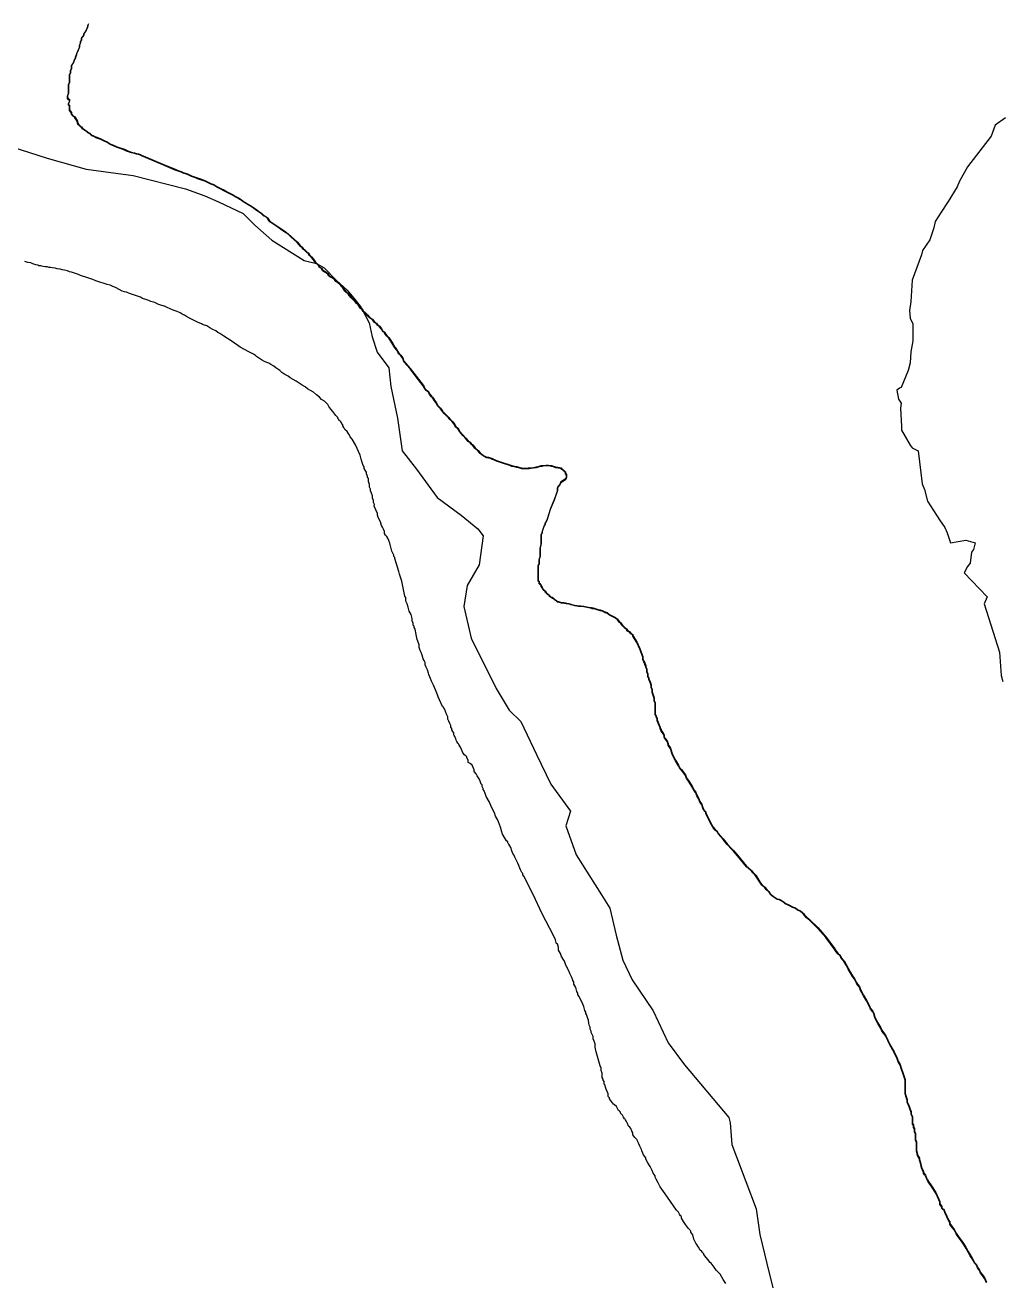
# Model space of a CAD drawing. Header units: inches. Extents: x 11269096 to 11303252, y 3653903 to 3686752.
# Drawn here: x 11284844 to 11285806, y 3676122 to 3677357 of the extents above; entities that cross this region are included whole.
import ezdxf

# ---------------------------------------------------------------- set-up
doc = ezdxf.new("R2010")
doc.units = ezdxf.units.IN
doc.header["$MEASUREMENT"] = 0
doc.layers.add('Park', color=105, linetype='Continuous')
doc.layers.add('Trail', color=202, linetype='Continuous')

msp = doc.modelspace()

# ---------------------------------------------------------------- linework, layer by layer
at = {"layer": 'Park'}
for points in [[(11285790, 3676119.7), (11285789, 3676122), (11285788, 3676124.2), (11285786, 3676127), (11285784, 3676129.3), (11285783, 3676131.8), (11285781, 3676134.5), (11285780, 3676137.3), (11285778, 3676139.3), (11285777, 3676141), (11285776, 3676143.5), (11285774, 3676146.5), (11285772, 3676150), (11285770, 3676153.5), (11285768, 3676156.8), (11285766, 3676159.8), (11285764, 3676162.5), (11285762, 3676165), (11285760, 3676168), (11285758, 3676171.8), (11285755, 3676176), (11285754, 3676177.5), (11285754, 3676179), (11285753, 3676180.5), (11285751, 3676184.8), (11285749, 3676189), (11285748, 3676191.5), (11285747, 3676192), (11285746, 3676193), (11285746, 3676194.3), (11285744, 3676197), (11285744, 3676199.3), (11285743, 3676201.5), (11285740, 3676208), (11285736, 3676214.5), (11285733, 3676218.7), (11285732, 3676220.5), (11285731, 3676222.5), (11285730, 3676225), (11285729, 3676226.2), (11285728, 3676227.5), (11285728, 3676228.5), (11285726, 3676233), (11285725, 3676237.5), (11285724, 3676240.5), (11285724, 3676241.7), (11285723, 3676243.5), (11285722, 3676245.2), (11285721, 3676249.5), (11285721, 3676253.5), (11285721, 3676257.7), (11285720, 3676260), (11285720, 3676262.2), (11285720, 3676264), (11285720, 3676266), (11285719, 3676268.2), (11285719, 3676271), (11285718, 3676272.7), (11285718, 3676274.5), (11285717, 3676276), (11285717, 3676279.5), (11285717, 3676282.7), (11285716, 3676285.5), (11285716, 3676287.5), (11285715, 3676290), (11285714, 3676293), (11285713, 3676295.3), (11285712, 3676297.3), (11285712, 3676299.5), (11285711, 3676302.5), (11285710, 3676305.8), (11285710, 3676308), (11285710, 3676309), (11285710, 3676310.5), (11285710, 3676312.5), (11285710, 3676319.3), (11285708, 3676325), (11285706, 3676330.5), (11285705, 3676334), (11285703, 3676337.3), (11285702, 3676340), (11285699, 3676346.3), (11285695, 3676353.8), (11285691, 3676362.3), (11285689, 3676365), (11285687, 3676367.5), (11285686, 3676370), (11285683, 3676375), (11285680, 3676380.5), (11285679, 3676384.5), (11285678, 3676386.5), (11285676, 3676389), (11285675, 3676391.5), (11285672, 3676397.2), (11285669, 3676402.2), (11285666, 3676407.5), (11285665, 3676410.5), (11285663, 3676413), (11285662, 3676414.7), (11285661, 3676416.5), (11285660, 3676418.5), (11285658, 3676421), (11285656, 3676425), (11285654, 3676428.5), (11285652, 3676432.2), (11285650, 3676435.7), (11285647, 3676439), (11285646, 3676441.5), (11285644, 3676443.2), (11285642, 3676445.5), (11285640, 3676448.5), (11285632, 3676459.5), (11285624, 3676468.5), (11285616, 3676476.5), (11285613, 3676479), (11285611, 3676481.3), (11285610, 3676482.5), (11285609, 3676483.5), (11285607, 3676485), (11285604, 3676486.5), (11285602, 3676488), (11285599, 3676489), (11285597, 3676490.3), (11285595, 3676491.3), (11285592, 3676492.5), (11285591, 3676493.5), (11285590, 3676494.3), (11285588, 3676495.5), (11285586, 3676496.5), (11285584, 3676497), (11285583, 3676497.5), (11285582, 3676498.3), (11285580, 3676499.5), (11285578, 3676501.3), (11285577, 3676502.5), (11285576, 3676504.3), (11285574, 3676506), (11285572, 3676508.3), (11285569, 3676511), (11285567, 3676513.8), (11285565, 3676516.8), (11285563, 3676520), (11285560, 3676523), (11285559, 3676524.5), (11285558, 3676525.5), (11285556, 3676527.3), (11285554, 3676529), (11285551, 3676532.8), (11285548, 3676536.2), (11285545, 3676539.7), (11285543, 3676542.2), (11285541, 3676544.5), (11285539, 3676546.5), (11285535, 3676551), (11285531, 3676556), (11285526, 3676561.5), (11285525, 3676563.5), (11285523, 3676565.2), (11285521, 3676567.5), (11285518, 3676572.5), (11285516, 3676577.5), (11285514, 3676581.2), (11285514, 3676582.5), (11285512, 3676584.5), (11285511, 3676586.7), (11285510, 3676590), (11285508, 3676592.7), (11285507, 3676595.7), (11285505, 3676599), (11285504, 3676601.7), (11285502, 3676604), (11285501, 3676606.5), (11285499, 3676609.7), (11285497, 3676613.2), (11285495, 3676616), (11285494, 3676618.8), (11285492, 3676621.5), (11285490, 3676624), (11285488, 3676626.3), (11285487, 3676628.5), (11285484, 3676633.3), (11285481, 3676639), (11285479, 3676645), (11285478, 3676646.8), (11285477, 3676648.3), (11285477, 3676649.8), (11285476, 3676652.3), (11285474, 3676654.8), (11285473, 3676656.5), (11285473, 3676658), (11285472, 3676660), (11285470, 3676662.5), (11285470, 3676663.5), (11285469, 3676664.8), (11285469, 3676665.8), (11285468, 3676668), (11285467, 3676670.5), (11285466, 3676672.3), (11285466, 3676673.3), (11285466, 3676674.8), (11285465, 3676676.5), (11285464, 3676679), (11285464, 3676681.5), (11285464, 3676684.3), (11285464, 3676687), (11285464, 3676690), (11285463, 3676692), (11285463, 3676694.5), (11285462, 3676697.5), (11285461, 3676700.5), (11285461, 3676703), (11285460, 3676705), (11285460, 3676707.5), (11285459, 3676710.5), (11285458, 3676713), (11285458, 3676714.7), (11285457, 3676715.5), (11285457, 3676716.7), (11285457, 3676718.2), (11285456, 3676720.7), (11285456, 3676723), (11285455, 3676725.2), (11285455, 3676726.5), (11285454, 3676728), (11285454, 3676729), (11285453, 3676730.7), (11285452, 3676733), (11285452, 3676735.2), (11285449, 3676743), (11285446, 3676749.7), (11285442, 3676756), (11285442, 3676757), (11285441, 3676757.5), (11285440, 3676758.2), (11285439, 3676759.5), (11285437, 3676761), (11285436, 3676762.5), (11285434, 3676764), (11285433, 3676765), (11285432, 3676766.2), (11285431, 3676767.5), (11285430, 3676768.7), (11285429, 3676769.5), (11285428, 3676770.7), (11285427, 3676772), (11285425, 3676773.5), (11285423, 3676774.7), (11285421, 3676775.7), (11285419, 3676776.7), (11285418, 3676777.5), (11285417, 3676778.5), (11285416, 3676778.7), (11285415, 3676779), (11285415, 3676779.2), (11285414, 3676779.5), (11285412, 3676780.5), (11285410, 3676781), (11285408, 3676781.5), (11285406, 3676782.3), (11285404, 3676782.8), (11285403, 3676783), (11285402, 3676783), (11285401, 3676783.5), (11285400, 3676783.5), (11285397, 3676784.3), (11285394, 3676784.8), (11285391, 3676785), (11285389, 3676785), (11285388, 3676785.3), (11285387, 3676785.5), (11285385, 3676785.8), (11285383, 3676786.3), (11285381, 3676786.8), (11285380, 3676787.3), (11285379, 3676787.5), (11285377, 3676787.8), (11285376, 3676788), (11285375, 3676788), (11285375, 3676788.3), (11285374, 3676788.5), (11285372, 3676788.5), (11285371, 3676788.8), (11285370, 3676789), (11285369, 3676789.3), (11285369, 3676789.5), (11285368, 3676789.5), (11285367, 3676790.5), (11285365, 3676791.8), (11285364, 3676792.8), (11285363, 3676793), (11285363, 3676793.5), (11285362, 3676793.5), (11285361, 3676794.3), (11285360, 3676795), (11285360, 3676795.5), (11285359, 3676796.3), (11285358, 3676797.3), (11285357, 3676798.3), (11285357, 3676798.8), (11285356, 3676799.3), (11285356, 3676799.8), (11285354, 3676801.5), (11285353, 3676803.5), (11285352, 3676804.8), (11285352, 3676805.3), (11285352, 3676805.8), (11285351, 3676806.5), (11285351, 3676807), (11285350, 3676807.5), (11285350, 3676808.3), (11285350, 3676809), (11285350, 3676809.5), (11285349, 3676810), (11285349, 3676811.8), (11285349, 3676814), (11285349, 3676816), (11285349, 3676819), (11285349, 3676822.3), (11285349, 3676825.5), (11285350, 3676826.3), (11285350, 3676827), (11285350, 3676827.5), (11285350, 3676829.5), (11285350, 3676831.5), (11285351, 3676833.5), (11285351, 3676835), (11285351, 3676836.8), (11285351, 3676838.5), (11285351, 3676842.5), (11285352, 3676846.3), (11285352, 3676848.8), (11285352, 3676850), (11285352, 3676852), (11285352, 3676854), (11285352, 3676855.5), (11285353, 3676856.8), (11285353, 3676858.3), (11285354, 3676861.3), (11285355, 3676864), (11285356, 3676865.5), (11285356, 3676866.7), (11285357, 3676868.2), (11285358, 3676870.2), (11285361, 3676881), (11285365, 3676890.2), (11285368, 3676898.5), (11285368, 3676900), (11285368, 3676901), (11285368, 3676901.7), (11285369, 3676903), (11285370, 3676904.2), (11285371, 3676905.7), (11285371, 3676906.7), (11285372, 3676907.5), (11285373, 3676908), (11285374, 3676908.7), (11285375, 3676909.5), (11285376, 3676910.2), (11285376, 3676910.5), (11285377, 3676911.2), (11285377, 3676911.7), (11285377, 3676913), (11285377, 3676914.2), (11285376, 3676915.5), (11285376, 3676916.2), (11285376, 3676917), (11285375, 3676917.5), (11285375, 3676918), (11285374, 3676918.7), (11285373, 3676919.5), (11285372, 3676920), (11285372, 3676920.7), (11285371, 3676921), (11285370, 3676921.2), (11285369, 3676921.2), (11285368, 3676921.5), (11285366, 3676921.7), (11285364, 3676922.5), (11285362, 3676923), (11285359, 3676923.5), (11285357, 3676923.5), (11285354, 3676923.2), (11285353, 3676923.2), (11285353, 3676923), (11285352, 3676923), (11285351, 3676922.7), (11285350, 3676922.5), (11285349, 3676922.2), (11285347, 3676921.7), (11285344, 3676921.2), (11285342, 3676921), (11285340, 3676920.7), (11285339, 3676920.7), (11285338, 3676920.5), (11285337, 3676920.5), (11285335, 3676920.5), (11285333, 3676920.7), (11285332, 3676921), (11285331, 3676921.2), (11285330, 3676921.5), (11285328, 3676922), (11285326, 3676922.5), (11285325, 3676922.5), (11285323, 3676923), (11285321, 3676923.7), (11285319, 3676924.5), (11285316, 3676925.5), (11285314, 3676926.2), (11285311, 3676927.2), (11285308, 3676928.2), (11285306, 3676929), (11285304, 3676929.7), (11285304, 3676930), (11285303, 3676930.2), (11285302, 3676930.7), (11285301, 3676931), (11285300, 3676931.2), (11285299, 3676931.5), (11285298, 3676931.5), (11285298, 3676931.7), (11285296, 3676932.7), (11285294, 3676934), (11285292, 3676935.5), (11285290, 3676938), (11285287, 3676940.5), (11285285, 3676943), (11285283, 3676944.7), (11285282, 3676946.3), (11285280, 3676947.5), (11285278, 3676950), (11285275, 3676953.3), (11285272, 3676956.8), (11285271, 3676958.5), (11285270, 3676960), (11285268, 3676961.5), (11285267, 3676963), (11285266, 3676964.8), (11285265, 3676966), (11285264, 3676967.3), (11285262, 3676969), (11285261, 3676970.5), (11285259, 3676972.8), (11285257, 3676974.8), (11285255, 3676976.8), (11285254, 3676978.3), (11285253, 3676979.5), (11285252, 3676980.5), (11285250, 3676982.5), (11285249, 3676984.8), (11285247, 3676987.5), (11285246, 3676989), (11285245, 3676990.3), (11285244, 3676991.5), (11285242, 3676993.8), (11285241, 3676996), (11285239, 3676997.5), (11285238, 3676998.8), (11285237, 3677000.5), (11285236, 3677002.3), (11285229, 3677011), (11285223, 3677018.8), (11285217, 3677025.8), (11285216, 3677029), (11285214, 3677031.7), (11285212, 3677033.7), (11285211, 3677035.2), (11285210, 3677037.2), (11285208, 3677039.5), (11285206, 3677043), (11285204, 3677046.2), (11285202, 3677049.2), (11285200, 3677051), (11285199, 3677052.7), (11285198, 3677054.2), (11285196, 3677056), (11285195, 3677058), (11285193, 3677060.2), (11285191, 3677062), (11285190, 3677063.2), (11285188, 3677064.5), (11285186, 3677067), (11285183, 3677069.2), (11285181, 3677071.2), (11285180, 3677072.2), (11285179, 3677073.7), (11285177, 3677075.2), (11285176, 3677077), (11285174, 3677078.7), (11285173, 3677080.2), (11285172, 3677082), (11285170, 3677083.5), (11285169, 3677085), (11285167, 3677086.7), (11285165, 3677088.7), (11285163, 3677091.2), (11285162, 3677092.7), (11285160, 3677094), (11285159, 3677095.5), (11285158, 3677097), (11285157, 3677098.5), (11285156, 3677099.7), (11285155, 3677101), (11285154, 3677102), (11285152, 3677103.5), (11285150, 3677105), (11285149, 3677106), (11285148, 3677107.2), (11285146, 3677108.5), (11285144, 3677109.5), (11285143, 3677110.5), (11285142, 3677112), (11285140, 3677113.5), (11285137, 3677115.5), (11285136, 3677117.3), (11285134, 3677118.8), (11285133, 3677120.5), (11285130, 3677123.3), (11285128, 3677126), (11285126, 3677128.5), (11285125, 3677129.5), (11285124, 3677130.5), (11285123, 3677132), (11285121, 3677133.8), (11285120, 3677135), (11285118, 3677136.5), (11285117, 3677138), (11285115, 3677139.5), (11285114, 3677141), (11285112, 3677143.3), (11285109, 3677145.8), (11285106, 3677148.5), (11285103, 3677151.3), (11285100, 3677153.5), (11285097, 3677155.5), (11285093, 3677158.3), (11285089, 3677161), (11285085, 3677163.5), (11285084, 3677164.8), (11285083, 3677166.5), (11285081, 3677168.3), (11285079, 3677169.5), (11285078, 3677170.5), (11285077, 3677171.5), (11285074, 3677173.5), (11285071, 3677175.5), (11285069, 3677177), (11285068, 3677177.5), (11285067, 3677178.3), (11285066, 3677179), (11285063, 3677180.5), (11285061, 3677182), (11285059, 3677183.3), (11285057, 3677184.8), (11285055, 3677186), (11285053, 3677187.3), (11285051, 3677188.3), (11285049, 3677189.5), (11285047, 3677190.5), (11285043, 3677192.5), (11285040, 3677194.2), (11285037, 3677195.7), (11285033, 3677197.5), (11285030, 3677199.5), (11285027, 3677200.7), (11285025, 3677201.5), (11285023, 3677202.5), (11285021, 3677203.5), (11285017, 3677205), (11285014, 3677206), (11285012, 3677206.7), (11285008, 3677208.2), (11285004, 3677210), (11285000, 3677211.5), (11284998, 3677212.5), (11284995, 3677213.5), (11284992, 3677214.5), (11284980, 3677219.5), (11284969, 3677224.2), (11284959, 3677228.5), (11284958, 3677229.2), (11284956, 3677229.7), (11284954, 3677230), (11284952, 3677230.7), (11284949, 3677231.5), (11284946, 3677232.5), (11284944, 3677233.2), (11284942, 3677234.2), (11284939, 3677235.2), (11284938, 3677235.7), (11284936, 3677236.2), (11284935, 3677236.7), (11284932, 3677238), (11284928, 3677239.7), (11284925, 3677241.5), (11284922, 3677243), (11284919, 3677244.5), (11284915, 3677246), (11284914, 3677246.2), (11284914, 3677246.5), (11284913, 3677246.7), (11284912, 3677247.5), (11284910, 3677248.2), (11284909, 3677249), (11284908, 3677250), (11284906, 3677251), (11284905, 3677252), (11284903, 3677253.5), (11284901, 3677255), (11284900, 3677256.2), (11284899, 3677257), (11284898, 3677258), (11284897, 3677259), (11284896, 3677260.5), (11284896, 3677262), (11284895, 3677263.5), (11284894, 3677265), (11284893, 3677266.5), (11284892, 3677267.2), (11284891, 3677267.7), (11284891, 3677268.2), (11284890, 3677269), (11284890, 3677270.5), (11284889, 3677271.7), (11284888, 3677273), (11284888, 3677273.3), (11284888, 3677273.5), (11284888, 3677273.8), (11284888, 3677274.8), (11284888, 3677275.8), (11284888, 3677276.5), (11284888, 3677277.5), (11284887, 3677278.3), (11284887, 3677279.5), (11284888, 3677281.8), (11284888, 3677283.5), (11284887, 3677283.5), (11284886, 3677285), (11284886, 3677287.3), (11284887, 3677289.5), (11284887, 3677290.8), (11284887, 3677291.5), (11284887, 3677292.5), (11284887, 3677294.3), (11284887, 3677296.3), (11284887, 3677298.3), (11284888, 3677300), (11284888, 3677301.5), (11284888, 3677303.5), (11284888, 3677305.8), (11284888, 3677308), (11284889, 3677309.5), (11284889, 3677310.5), (11284889, 3677312), (11284890, 3677313.8), (11284890, 3677317), (11284892, 3677319.8), (11284893, 3677322.8), (11284894, 3677324.3), (11284894, 3677325.8), (11284895, 3677326.8), (11284895, 3677328.5), (11284896, 3677330.5), (11284897, 3677332.8), (11284898, 3677334.8), (11284898, 3677337), (11284899, 3677339), (11284899, 3677340.5), (11284900, 3677342), (11284900, 3677343), (11284900, 3677344), (11284901, 3677345.3), (11284902, 3677346.5), (11284902, 3677348), (11284903, 3677349.5), (11284904, 3677350.8), (11284905, 3677353), (11284906, 3677355.3), (11284906, 3677356.7), (11284907, 3677358.5)], [(11284906, 3677357.4), (11284906, 3677355.9), (11284905, 3677353.7), (11284904, 3677351.4), (11284903, 3677350.2), (11284902, 3677348.7), (11284902, 3677347.2), (11284901, 3677345.9), (11284900, 3677344.7), (11284900, 3677343.7), (11284900, 3677342.7), (11284899, 3677341.2), (11284899, 3677339.7), (11284898, 3677337.7), (11284898, 3677335.4), (11284897, 3677333.4), (11284896, 3677331.2), (11284895, 3677329.2), (11284895, 3677327.4), (11284894, 3677326.4), (11284894, 3677324.9), (11284893, 3677323.4), (11284892, 3677320.4), (11284890, 3677317.7), (11284890, 3677314.4), (11284889, 3677312.7), (11284889, 3677311.2), (11284889, 3677310.2), (11284888, 3677308.7), (11284888, 3677306.4), (11284888, 3677304.2), (11284888, 3677302.2), (11284888, 3677300.7), (11284887, 3677298.9), (11284887, 3677296.9), (11284887, 3677294.9), (11284887, 3677293.2), (11284887, 3677292.2), (11284887, 3677291.4), (11284887, 3677290.2), (11284886, 3677287.9), (11284886, 3677285.7), (11284887, 3677284.2), (11284888, 3677284.2), (11284888, 3677282.4), (11284887, 3677280.2), (11284887, 3677278.9), (11284888, 3677278.2), (11284888, 3677277.2), (11284888, 3677276.4), (11284888, 3677275.4), (11284888, 3677274.4), (11284888, 3677274.2), (11284888, 3677273.9), (11284888, 3677273.7), (11284889, 3677272.4), (11284890, 3677271.2), (11284890, 3677269.7), (11284891, 3677268.9), (11284891, 3677268.4), (11284892, 3677267.9), (11284893, 3677267.2), (11284894, 3677265.7), (11284895, 3677264.2), (11284896, 3677262.7), (11284896, 3677261.2), (11284897, 3677259.7), (11284898, 3677258.7), (11284899, 3677257.7), (11284900, 3677256.9), (11284901, 3677255.7), (11284903, 3677254.2), (11284905, 3677252.7), (11284906, 3677251.7), (11284908, 3677250.7), (11284909, 3677249.7), (11284910, 3677248.9), (11284912, 3677248.2), (11284913, 3677247.4), (11284914, 3677247.2), (11284914, 3677246.9), (11284915, 3677246.7), (11284919, 3677245.2), (11284922, 3677243.7), (11284925, 3677242.2), (11284928, 3677240.4), (11284932, 3677238.7), (11284935, 3677237.4), (11284936, 3677236.9), (11284938, 3677236.4), (11284939, 3677235.9), (11284942, 3677234.9), (11284944, 3677233.9), (11284946, 3677233.2), (11284949, 3677232.2), (11284952, 3677231.4), (11284954, 3677230.7), (11284956, 3677230.4), (11284958, 3677229.9), (11284959, 3677229.2), (11284969, 3677224.9), (11284980, 3677220.2), (11284992, 3677215.2), (11284995, 3677214.2), (11284998, 3677213.2), (11285000, 3677212.2), (11285004, 3677210.7), (11285008, 3677208.9), (11285012, 3677207.4), (11285014, 3677206.7), (11285017, 3677205.7), (11285021, 3677204.2), (11285023, 3677203.2), (11285025, 3677202.2), (11285027, 3677201.4), (11285030, 3677200.2), (11285033, 3677198.2), (11285037, 3677196.4), (11285040, 3677194.9), (11285043, 3677193.2), (11285047, 3677191.2), (11285049, 3677190.2), (11285051, 3677188.9), (11285053, 3677187.9), (11285055, 3677186.7), (11285057, 3677185.4), (11285059, 3677183.9), (11285061, 3677182.7), (11285063, 3677181.2), (11285066, 3677179.7), (11285067, 3677178.9), (11285068, 3677178.2), (11285069, 3677177.7), (11285071, 3677176.2), (11285074, 3677174.2), (11285077, 3677172.2), (11285078, 3677171.2), (11285079, 3677170.2), (11285081, 3677168.9), (11285083, 3677167.2), (11285084, 3677165.4), (11285085, 3677164.2), (11285089, 3677161.7), (11285093, 3677158.9), (11285097, 3677156.2), (11285100, 3677154.2), (11285103, 3677151.9), (11285106, 3677149.2), (11285109, 3677146.4), (11285112, 3677143.9), (11285114, 3677141.7), (11285115, 3677140.2), (11285117, 3677138.7), (11285118, 3677137.2), (11285120, 3677135.7), (11285121, 3677134.4), (11285123, 3677132.7), (11285124, 3677131.2), (11285125, 3677130.2), (11285126, 3677129.2), (11285128, 3677126.7), (11285130, 3677123.9), (11285133, 3677121.2), (11285134, 3677119.4), (11285136, 3677117.9), (11285137, 3677116.2), (11285140, 3677114.2), (11285142, 3677112.7), (11285143, 3677111.2), (11285144, 3677110.2), (11285146, 3677109.2), (11285148, 3677107.9), (11285149, 3677106.7), (11285150, 3677105.7), (11285152, 3677104.2), (11285154, 3677102.7), (11285155, 3677101.7), (11285156, 3677100.4), (11285157, 3677099.2), (11285158, 3677097.7), (11285159, 3677096.2), (11285160, 3677094.7), (11285162, 3677093.4), (11285163, 3677091.9), (11285165, 3677089.4), (11285167, 3677087.4), (11285169, 3677085.7), (11285170, 3677084.2), (11285172, 3677082.7), (11285173, 3677080.9), (11285174, 3677079.4), (11285176, 3677077.7), (11285177, 3677075.9), (11285179, 3677074.4), (11285180, 3677072.9), (11285181, 3677071.9), (11285183, 3677069.9), (11285186, 3677067.7), (11285188, 3677065.2), (11285190, 3677063.9), (11285191, 3677062.7), (11285193, 3677060.9), (11285195, 3677058.7), (11285196, 3677056.7), (11285198, 3677054.9), (11285199, 3677053.4), (11285200, 3677051.7), (11285202, 3677049.9), (11285204, 3677046.9), (11285206, 3677043.7), (11285208, 3677040.2), (11285210, 3677037.9), (11285211, 3677035.9), (11285212, 3677034.4), (11285214, 3677032.4), (11285216, 3677029.7), (11285217, 3677026.4), (11285223, 3677019.4), (11285229, 3677011.7), (11285236, 3677002.9), (11285237, 3677001.2), (11285238, 3676999.4), (11285239, 3676998.2), (11285241, 3676996.7), (11285242, 3676994.4), (11285244, 3676992.2), (11285245, 3676990.9), (11285246, 3676989.7), (11285247, 3676988.2), (11285249, 3676985.4), (11285250, 3676983.2), (11285252, 3676981.2), (11285253, 3676980.2), (11285254, 3676978.9), (11285255, 3676977.4), (11285257, 3676975.4), (11285259, 3676973.4), (11285261, 3676971.2), (11285262, 3676969.7), (11285264, 3676967.9), (11285265, 3676966.7), (11285266, 3676965.4), (11285267, 3676963.7), (11285268, 3676962.2), (11285270, 3676960.7), (11285271, 3676959.2), (11285272, 3676957.4), (11285275, 3676953.9), (11285278, 3676950.7), (11285280, 3676948.2), (11285282, 3676946.9), (11285283, 3676945.4), (11285285, 3676943.7), (11285287, 3676941.2), (11285290, 3676938.7), (11285292, 3676936.2), (11285294, 3676934.7), (11285296, 3676933.4), (11285298, 3676932.4), (11285298, 3676932.2), (11285299, 3676932.2), (11285300, 3676931.9), (11285301, 3676931.7), (11285302, 3676931.4), (11285303, 3676930.9), (11285304, 3676930.7), (11285304, 3676930.4), (11285306, 3676929.7), (11285308, 3676928.9), (11285311, 3676927.9), (11285314, 3676926.9), (11285316, 3676926.2), (11285319, 3676925.2), (11285321, 3676924.4), (11285323, 3676923.7), (11285325, 3676923.2), (11285326, 3676923.2), (11285328, 3676922.7), (11285330, 3676922.2), (11285331, 3676921.9), (11285332, 3676921.7), (11285333, 3676921.4), (11285335, 3676921.2), (11285337, 3676921.2), (11285338, 3676921.2), (11285339, 3676921.4), (11285340, 3676921.4), (11285342, 3676921.7), (11285344, 3676921.9), (11285347, 3676922.4), (11285349, 3676922.9), (11285350, 3676923.2), (11285351, 3676923.4), (11285352, 3676923.7), (11285353, 3676923.7), (11285353, 3676923.9), (11285354, 3676923.9), (11285357, 3676924.2), (11285359, 3676924.2), (11285362, 3676923.7), (11285364, 3676923.2), (11285366, 3676922.4), (11285368, 3676922.2), (11285369, 3676921.9), (11285370, 3676921.9), (11285371, 3676921.7), (11285372, 3676921.4), (11285372, 3676920.7), (11285373, 3676920.2), (11285374, 3676919.4), (11285375, 3676918.7), (11285375, 3676918.2), (11285376, 3676917.7), (11285376, 3676916.9), (11285376, 3676916.2), (11285377, 3676914.9), (11285377, 3676913.7), (11285377, 3676912.4), (11285377, 3676911.9), (11285376, 3676911.2), (11285376, 3676910.9), (11285375, 3676910.2), (11285374, 3676909.4), (11285373, 3676908.7), (11285372, 3676908.2), (11285371, 3676907.4), (11285371, 3676906.4), (11285370, 3676904.9), (11285369, 3676903.7), (11285368, 3676902.4), (11285368, 3676901.7), (11285368, 3676900.7), (11285368, 3676899.2), (11285365, 3676890.9), (11285361, 3676881.7), (11285358, 3676870.9), (11285357, 3676868.9), (11285356, 3676867.4), (11285356, 3676866.2), (11285355, 3676864.7), (11285354, 3676861.9), (11285353, 3676858.9), (11285353, 3676857.4), (11285352, 3676856.2), (11285352, 3676854.7), (11285352, 3676852.7), (11285352, 3676850.7), (11285352, 3676849.4), (11285352, 3676846.9), (11285351, 3676843.2), (11285351, 3676839.2), (11285351, 3676837.4), (11285351, 3676835.7), (11285351, 3676834.2), (11285350, 3676832.2), (11285350, 3676830.2), (11285350, 3676828.2), (11285350, 3676827.7), (11285350, 3676826.9), (11285349, 3676826.2), (11285349, 3676822.9), (11285349, 3676819.7), (11285349, 3676816.7), (11285349, 3676814.7), (11285349, 3676812.4), (11285349, 3676810.7), (11285350, 3676810.2), (11285350, 3676809.7), (11285350, 3676808.9), (11285350, 3676808.2), (11285351, 3676807.7), (11285351, 3676807.2), (11285352, 3676806.4), (11285352, 3676805.9), (11285352, 3676805.4), (11285353, 3676804.2), (11285354, 3676802.2), (11285356, 3676800.4), (11285356, 3676799.9), (11285357, 3676799.4), (11285357, 3676798.9), (11285358, 3676797.9), (11285359, 3676796.9), (11285360, 3676796.2), (11285360, 3676795.7), (11285361, 3676794.9), (11285362, 3676794.2), (11285363, 3676794.2), (11285363, 3676793.7), (11285364, 3676793.4), (11285365, 3676792.4), (11285367, 3676791.2), (11285368, 3676790.2), (11285369, 3676790.2), (11285369, 3676789.9), (11285370, 3676789.7), (11285371, 3676789.4), (11285372, 3676789.2), (11285374, 3676789.2), (11285375, 3676788.9), (11285375, 3676788.7), (11285376, 3676788.7), (11285377, 3676788.4), (11285379, 3676788.2), (11285380, 3676787.9), (11285381, 3676787.4), (11285383, 3676786.9), (11285385, 3676786.4), (11285387, 3676786.2), (11285388, 3676785.9), (11285389, 3676785.7), (11285391, 3676785.7), (11285394, 3676785.4), (11285397, 3676784.9), (11285400, 3676784.2), (11285401, 3676784.2), (11285402, 3676783.7), (11285403, 3676783.7), (11285404, 3676783.4), (11285406, 3676782.9), (11285408, 3676782.2), (11285410, 3676781.7), (11285412, 3676781.2), (11285414, 3676780.2), (11285415, 3676779.9), (11285415, 3676779.7), (11285416, 3676779.4), (11285417, 3676779.2), (11285418, 3676778.2), (11285419, 3676777.4), (11285421, 3676776.4), (11285423, 3676775.4), (11285425, 3676774.2), (11285427, 3676772.7), (11285428, 3676771.4), (11285429, 3676770.2), (11285430, 3676769.4), (11285431, 3676768.2), (11285432, 3676766.9), (11285433, 3676765.7), (11285434, 3676764.7), (11285436, 3676763.2), (11285437, 3676761.7), (11285439, 3676760.2), (11285440, 3676758.9), (11285441, 3676758.2), (11285442, 3676757.7), (11285442, 3676756.7), (11285446, 3676750.4), (11285449, 3676743.7), (11285452, 3676735.9), (11285452, 3676733.7), (11285453, 3676731.4), (11285454, 3676729.7), (11285454, 3676728.7), (11285455, 3676727.2), (11285455, 3676725.9), (11285456, 3676723.7), (11285456, 3676721.4), (11285457, 3676718.9), (11285457, 3676717.4), (11285457, 3676716.2), (11285458, 3676715.4), (11285458, 3676713.7), (11285459, 3676711.2), (11285460, 3676708.2), (11285460, 3676705.7), (11285461, 3676703.7), (11285461, 3676701.2), (11285462, 3676698.2), (11285463, 3676695.2), (11285463, 3676692.7), (11285464, 3676690.7), (11285464, 3676687.7), (11285464, 3676684.9), (11285464, 3676682.2), (11285464, 3676679.7), (11285465, 3676677.2), (11285466, 3676675.4), (11285466, 3676673.9), (11285466, 3676672.9), (11285467, 3676671.2), (11285468, 3676668.7), (11285469, 3676666.4), (11285469, 3676665.4), (11285470, 3676664.2), (11285470, 3676663.2), (11285472, 3676660.7), (11285473, 3676658.7), (11285473, 3676657.2), (11285474, 3676655.4), (11285476, 3676652.9), (11285477, 3676650.4), (11285477, 3676648.9), (11285478, 3676647.4), (11285479, 3676645.7), (11285481, 3676639.7), (11285484, 3676633.9), (11285487, 3676629.2), (11285488, 3676626.9), (11285490, 3676624.7), (11285492, 3676622.2), (11285494, 3676619.4), (11285495, 3676616.7), (11285497, 3676613.9), (11285499, 3676610.4), (11285501, 3676607.2), (11285502, 3676604.7), (11285504, 3676602.4), (11285505, 3676599.7), (11285507, 3676596.4), (11285508, 3676593.4), (11285510, 3676590.7), (11285511, 3676587.4), (11285512, 3676585.2), (11285514, 3676583.2), (11285514, 3676581.9), (11285516, 3676578.2), (11285518, 3676573.2), (11285521, 3676568.2), (11285523, 3676565.9), (11285525, 3676564.2), (11285526, 3676562.2), (11285531, 3676556.7), (11285535, 3676551.7), (11285539, 3676547.2), (11285541, 3676545.2), (11285543, 3676542.9), (11285545, 3676540.4), (11285548, 3676536.9), (11285551, 3676533.4), (11285554, 3676529.7), (11285556, 3676527.9), (11285558, 3676526.2), (11285559, 3676525.2), (11285560, 3676523.7), (11285563, 3676520.7), (11285565, 3676517.4), (11285567, 3676514.4), (11285569, 3676511.7), (11285572, 3676508.9), (11285574, 3676506.7), (11285576, 3676504.9), (11285577, 3676503.2), (11285578, 3676501.9), (11285580, 3676500.2), (11285582, 3676498.9), (11285583, 3676498.2), (11285584, 3676497.7), (11285586, 3676497.2), (11285588, 3676496.2), (11285590, 3676494.9), (11285591, 3676494.2), (11285592, 3676493.2), (11285595, 3676491.9), (11285597, 3676490.9), (11285599, 3676489.7), (11285602, 3676488.7), (11285604, 3676487.2), (11285607, 3676485.7), (11285609, 3676484.2), (11285610, 3676483.2), (11285611, 3676481.9), (11285613, 3676479.7), (11285616, 3676477.2), (11285624, 3676469.2), (11285632, 3676460.2), (11285640, 3676449.2), (11285642, 3676446.2), (11285644, 3676443.9), (11285646, 3676442.2), (11285647, 3676439.7), (11285650, 3676436.4), (11285652, 3676432.9), (11285654, 3676429.2), (11285656, 3676425.7), (11285658, 3676421.7), (11285660, 3676419.2), (11285661, 3676417.2), (11285662, 3676415.4), (11285663, 3676413.7), (11285665, 3676411.2), (11285666, 3676408.2), (11285669, 3676402.9), (11285672, 3676397.9), (11285675, 3676392.2), (11285676, 3676389.7), (11285678, 3676387.2), (11285679, 3676385.2), (11285680, 3676381.2), (11285683, 3676375.7), (11285686, 3676370.7), (11285687, 3676368.2), (11285689, 3676365.7), (11285691, 3676362.9), (11285695, 3676354.4), (11285699, 3676346.9), (11285702, 3676340.7), (11285703, 3676337.9), (11285705, 3676334.7), (11285706, 3676331.2), (11285708, 3676325.7), (11285710, 3676319.9), (11285710, 3676313.2), (11285710, 3676311.2), (11285710, 3676309.7), (11285710, 3676308.7), (11285710, 3676306.4), (11285711, 3676303.2), (11285712, 3676300.2), (11285712, 3676297.9), (11285713, 3676295.9), (11285714, 3676293.7), (11285715, 3676290.7), (11285716, 3676288.2), (11285716, 3676286.2), (11285717, 3676283.4), (11285717, 3676280.2), (11285717, 3676276.7), (11285718, 3676275.2), (11285718, 3676273.4), (11285719, 3676271.7), (11285719, 3676268.9), (11285720, 3676266.7), (11285720, 3676264.7), (11285720, 3676262.9), (11285720, 3676260.7), (11285721, 3676258.4), (11285721, 3676254.2), (11285721, 3676250.2), (11285722, 3676245.9), (11285723, 3676244.2), (11285724, 3676242.4), (11285724, 3676241.2), (11285725, 3676238.2), (11285726, 3676233.7), (11285728, 3676229.2), (11285728, 3676228.2), (11285729, 3676226.9), (11285730, 3676225.7), (11285731, 3676223.2), (11285732, 3676221.2), (11285733, 3676219.4), (11285736, 3676215.2), (11285740, 3676208.7), (11285743, 3676202.2), (11285744, 3676199.9), (11285744, 3676197.7), (11285746, 3676194.9), (11285746, 3676193.7), (11285747, 3676192.7), (11285748, 3676192.2), (11285749, 3676189.7), (11285751, 3676185.4), (11285753, 3676181.2), (11285754, 3676179.7), (11285754, 3676178.2), (11285755, 3676176.7), (11285758, 3676172.4), (11285760, 3676168.7), (11285762, 3676165.7), (11285764, 3676163.2), (11285766, 3676160.4), (11285768, 3676157.4), (11285770, 3676154.2), (11285772, 3676150.7), (11285774, 3676147.2), (11285776, 3676144.2), (11285777, 3676141.7), (11285778, 3676139.9), (11285780, 3676137.9), (11285781, 3676135.2), (11285783, 3676132.4), (11285784, 3676129.9), (11285786, 3676127.7), (11285788, 3676124.9), (11285789, 3676122.7), (11285790, 3676120.4)], [(11285533.5, 3676119), (11285531, 3676123.2), (11285528, 3676128.2), (11285527.2, 3676129), (11285524, 3676132.4), (11285522, 3676135.2), (11285519, 3676139.2), (11285518, 3676139.9), (11285516, 3676142.7), (11285513, 3676146.4), (11285512, 3676147.7), (11285512, 3676148.4), (11285511.5, 3676148.8), (11285511, 3676149.2), (11285510, 3676150.7), (11285508, 3676152.4), (11285507, 3676154.4), (11285506, 3676155.9), (11285505, 3676157.4), (11285504, 3676158.9), (11285502, 3676162.9), (11285501, 3676166.9), (11285499, 3676169.7), (11285499, 3676170.7), (11285498.5, 3676171.3), (11285498, 3676171.9), (11285497, 3676173.4), (11285494, 3676177.2), (11285492, 3676180.2), (11285490, 3676183.4), (11285490, 3676184.2), (11285490, 3676185.2), (11285489, 3676185.7), (11285488, 3676187.4), (11285487, 3676189.4), (11285485, 3676191.4), (11285479, 3676199.7), (11285474, 3676207.2), (11285469, 3676214.4), (11285468.4, 3676215.5), (11285467, 3676218.2), (11285465, 3676221.7), (11285464, 3676223.7), (11285464, 3676225.2), (11285462, 3676227.7), (11285461, 3676230.2), (11285459, 3676234.2), (11285457, 3676237.7), (11285455, 3676241.4), (11285455, 3676242.9), (11285452.7, 3676245.8), (11285452, 3676247.2), (11285451, 3676249.7), (11285450.5, 3676250.9), (11285450, 3676252.2), (11285449, 3676254.4), (11285448, 3676256.4), (11285447, 3676258.4), (11285447, 3676258.7), (11285446, 3676260.7), (11285445, 3676261.7), (11285444, 3676262.7), (11285443, 3676264.2), (11285442, 3676265.4), (11285442, 3676267.2), (11285441, 3676268.9), (11285440, 3676271.7), (11285439, 3676272.8), (11285438, 3676273.9), (11285437, 3676276.4), (11285436, 3676278.4), (11285435, 3676280.2), (11285434.5, 3676280.7), (11285434, 3676281.2), (11285433, 3676282.7), (11285432, 3676284.7), (11285430, 3676286.7), (11285430, 3676287.7), (11285429, 3676288.7), (11285428, 3676289.4), (11285427, 3676291.4), (11285426, 3676293.4), (11285424, 3676294.9), (11285423, 3676295.7), (11285422, 3676296.9), (11285421, 3676298.2), (11285420, 3676299.4), (11285419, 3676300.7), (11285419, 3676301.9), (11285418, 3676303.2), (11285418, 3676304.7), (11285418, 3676305.7), (11285417, 3676307.9), (11285416, 3676310.4), (11285415, 3676313.2), (11285415, 3676314.2), (11285414, 3676315.2), (11285414, 3676315.7), (11285414, 3676316.2), (11285414, 3676317.7), (11285413, 3676319.2), (11285413, 3676320.2), (11285412, 3676321.7), (11285412, 3676323.7), (11285412, 3676325.9), (11285411, 3676328.7), (11285411, 3676330.9), (11285410, 3676333.2), (11285408, 3676340.2), (11285406, 3676347.2), (11285405, 3676351.7), (11285405, 3676352.4), (11285405, 3676353.7), (11285405, 3676354.9), (11285404, 3676357.7), (11285403, 3676359.7), (11285403, 3676362.2), (11285402, 3676364.2), (11285401, 3676365.9), (11285401, 3676367.4), (11285400, 3676369.2), (11285400, 3676371.2), (11285399, 3676373.4), (11285398.8, 3676375.1), (11285398.5, 3676378.3), (11285398, 3676379.7), (11285397, 3676382.9), (11285396.5, 3676383.8), (11285396, 3676384.7), (11285396, 3676386.2), (11285395, 3676387.7), (11285394, 3676391.7), (11285392, 3676396.2), (11285389, 3676401.7), (11285388, 3676403.4), (11285388, 3676404.9), (11285387, 3676406.4), (11285386, 3676410.2), (11285384, 3676413.7), (11285384, 3676415.9), (11285384, 3676416.2), (11285383, 3676416.7), (11285383, 3676417.4), (11285382, 3676420.2), (11285381, 3676422.2), (11285380, 3676424.2), (11285379, 3676426.7), (11285378, 3676428.9), (11285378, 3676429.3), (11285378, 3676429.7), (11285377, 3676430.9), (11285376, 3676433.2), (11285375, 3676436.2), (11285373, 3676439.2), (11285373, 3676439.7), (11285372, 3676440.2), (11285372, 3676440.9), (11285371, 3676443.7), (11285369, 3676446.9), (11285369, 3676449.7), (11285368, 3676453.2), (11285367, 3676453.4), (11285366, 3676457.2), (11285364, 3676461.4), (11285353, 3676482.7), (11285344, 3676501.9), (11285335, 3676519.9), (11285334, 3676521.2), (11285334, 3676522.4), (11285333, 3676523.4), (11285332, 3676525.4), (11285331, 3676527.7), (11285330, 3676530.4), (11285329, 3676532.7), (11285328, 3676534.7), (11285327, 3676536.7), (11285326, 3676538.7), (11285325, 3676540.7), (11285324, 3676542.2), (11285323, 3676544.9), (11285322, 3676548.2), (11285320, 3676551.4), (11285319.5, 3676552.1), (11285319, 3676552.7), (11285319, 3676553.7), (11285318, 3676554.7), (11285314, 3676561.2), (11285313, 3676564.6), (11285312, 3676567.9), (11285310, 3676573.2), (11285309, 3676575.7), (11285307, 3676578.9), (11285306, 3676582.2), (11285303, 3676587.7), (11285301, 3676592.7), (11285298, 3676598.2), (11285297, 3676601.2), (11285296, 3676603.7), (11285295, 3676605.2), (11285295, 3676606.2), (11285294, 3676607.9), (11285294, 3676609.7), (11285293, 3676610.4), (11285292, 3676613.2), (11285291, 3676615.7), (11285289, 3676618.4), (11285288, 3676620.4), (11285286, 3676622.7), (11285286, 3676624.4), (11285285, 3676626.7), (11285284, 3676629.2), (11285282, 3676630.7), (11285280, 3676631.7), (11285280, 3676633.9), (11285279, 3676636.2), (11285279, 3676637.2), (11285278, 3676638.2), (11285277, 3676638.9), (11285275, 3676641.2), (11285274.5, 3676642.3), (11285272.7, 3676646.6), (11285272, 3676647.7), (11285271, 3676649.4), (11285270.5, 3676650.1), (11285270, 3676650.7), (11285269, 3676652.4), (11285268.5, 3676653.7), (11285268, 3676654.9), (11285267, 3676657.4), (11285266.5, 3676658.2), (11285266, 3676658.9), (11285266, 3676659.1), (11285266, 3676659.2), (11285266, 3676660.7), (11285265, 3676662.2), (11285264, 3676663.9), (11285264, 3676665.2), (11285263, 3676666.4), (11285263, 3676668.2), (11285262, 3676669.9), (11285261, 3676672.2), (11285260, 3676674.4), (11285260, 3676676.7), (11285259, 3676679.2), (11285258, 3676681.9), (11285257, 3676684.4), (11285256, 3676685.7), (11285256, 3676685.9), (11285256, 3676686.2), (11285255, 3676686.9), (11285252, 3676693.2), (11285250.8, 3676696.2), (11285250, 3676698.2), (11285248, 3676703.2), (11285246, 3676707.7), (11285244, 3676711.7), (11285243, 3676714.4), (11285242, 3676716.7), (11285241.5, 3676718.2), (11285241, 3676719.7), (11285240, 3676722.9), (11285239, 3676725.4), (11285238, 3676727.7), (11285238, 3676730.2), (11285237, 3676731.9), (11285236, 3676733.7), (11285235, 3676737.2), (11285234, 3676739.9), (11285233, 3676741.9), (11285232, 3676744.7), (11285232, 3676747.4), (11285231.6, 3676748.5), (11285230, 3676752.7), (11285229, 3676757.7), (11285228, 3676762.9), (11285227, 3676764.4), (11285227, 3676765.9), (11285226, 3676766.9), (11285226, 3676768.7), (11285225, 3676770.9), (11285225, 3676773.4), (11285224, 3676777.2), (11285222, 3676780.7), (11285221, 3676784.4), (11285220, 3676787.7), (11285219, 3676790.4), (11285219, 3676792.2), (11285219, 3676792.7), (11285219, 3676793.9), (11285218, 3676795.4), (11285215, 3676810.2), (11285212.6, 3676817.1), (11285212, 3676819.6), (11285208, 3676832.2), (11285208, 3676833.2), (11285207, 3676834.4), (11285207, 3676835.7), (11285205, 3676839.7), (11285204, 3676843.4), (11285203, 3676847.4), (11285202, 3676849.9), (11285201, 3676852.2), (11285200, 3676853.9), (11285199, 3676855.2), (11285198, 3676856.9), (11285198, 3676858.9), (11285197, 3676861.2), (11285196, 3676863.2), (11285195, 3676864.9), (11285194, 3676868.4), (11285192, 3676871.9), (11285191, 3676874.9), (11285191, 3676876.7), (11285187.8, 3676883.9), (11285188, 3676885.4), (11285187, 3676887.4), (11285187, 3676888.2), (11285187, 3676888.9), (11285187, 3676889.4), (11285186, 3676891.7), (11285186, 3676893.9), (11285185, 3676896.7), (11285184, 3676898.9), (11285184, 3676900.7), (11285183, 3676902.4), (11285183, 3676905.2), (11285182, 3676908.2), (11285182, 3676910.4), (11285182, 3676911.2), (11285181, 3676912.2), (11285181, 3676913.2), (11285180, 3676915.7), (11285180, 3676917.4), (11285179, 3676919.2), (11285178, 3676920.9), (11285178, 3676922.4), (11285177, 3676923.9), (11285176, 3676926.7), (11285175, 3676930.2), (11285174, 3676933.9), (11285169.3, 3676944.3), (11285166, 3676949.7), (11285164, 3676952.2), (11285163, 3676954.2), (11285162, 3676955.7), (11285161, 3676957.2), (11285159, 3676959.2), (11285158, 3676961.2), (11285157, 3676962.9), (11285157, 3676963.7), (11285156, 3676964.4), (11285156, 3676965.4), (11285155, 3676966.7), (11285154, 3676967.7), (11285153, 3676968.4), (11285153, 3676969.2), (11285152, 3676970.2), (11285152, 3676970.9), (11285151, 3676971.9), (11285150, 3676972.9), (11285149, 3676974.2), (11285147, 3676976.9), (11285145, 3676979.4), (11285143, 3676981.9), (11285142, 3676983.9), (11285140, 3676985.7), (11285139, 3676987.2), (11285136, 3676988.9), (11285134, 3676991.2), (11285131, 3676993.4), (11285128, 3676995.9), (11285125, 3676997.7), (11285122, 3676999.4), (11285120, 3677001.2), (11285117, 3677002.9), (11285115, 3677004.2), (11285113, 3677005.4), (11285111, 3677006.9), (11285108, 3677008.4), (11285105, 3677010.2), (11285103, 3677011.7), (11285100, 3677013.2), (11285097, 3677015.2), (11285095, 3677017.2), (11285093, 3677018.7), (11285091, 3677019.9), (11285089, 3677021.7), (11285086, 3677023.2), (11285084, 3677024.4), (11285082, 3677025.2), (11285080, 3677026.2), (11285077, 3677027.7), (11285074, 3677029.7), (11285072, 3677031.2), (11285071, 3677032.2), (11285069, 3677033.2), (11285067, 3677034.2), (11285064.5, 3677035.5), (11285056, 3677040.2), (11285048, 3677045.9), (11285040, 3677051.2), (11285038, 3677052.4), (11285036, 3677053.7), (11285034, 3677054.7), (11285032, 3677056.2), (11285029, 3677057.7), (11285026, 3677059.4), (11285023, 3677061.2), (11285020, 3677062.2), (11285019, 3677062.7), (11285018, 3677063.2), (11285014, 3677064.9), (11285010, 3677066.9), (11285006, 3677068.9), (11285003, 3677070.4), (11285001, 3677071.6), (11285000, 3677072.2), (11284997, 3677073.9), (11284994, 3677075.2), (11284993, 3677075.6), (11284992, 3677075.9), (11284990, 3677076.7), (11284987, 3677077.9), (11284984, 3677079.4), (11284981.6, 3677080.5), (11284981, 3677080.7), (11284978, 3677081.7), (11284975, 3677082.7), (11284972, 3677084.2), (11284968, 3677085.2), (11284966, 3677086.2), (11284963, 3677087.2), (11284960, 3677088.2), (11284958, 3677089.4), (11284956, 3677090.2), (11284953, 3677091.2), (11284950, 3677092.2), (11284947, 3677093.2), (11284944, 3677094.2), (11284942, 3677094.7), (11284940, 3677095.4), (11284937, 3677096.9), (11284934, 3677098.7), (11284930, 3677100.2), (11284928, 3677101.2), (11284925, 3677101.9), (11284922, 3677102.9), (11284918, 3677104.2), (11284914, 3677105.4), (11284911, 3677106.7), (11284908, 3677107.9), (11284904, 3677109.2), (11284901, 3677110.2), (11284899, 3677110.9), (11284897, 3677111.7), (11284894, 3677112.7), (11284892, 3677113.4), (11284890, 3677113.9), (11284888, 3677114.4), (11284886, 3677115.2), (11284883, 3677115.9), (11284881, 3677116.4), (11284879, 3677116.9), (11284876, 3677117.4), (11284874, 3677117.9), (11284871, 3677118.4), (11284869.5, 3677118.6), (11284868, 3677118.7), (11284866, 3677119.2), (11284864, 3677119.4), (11284862, 3677119.7), (11284860, 3677120.2), (11284858, 3677120.4), (11284857, 3677120.9), (11284855, 3677121.4), (11284852, 3677122.2), (11284850, 3677123.2), (11284847, 3677123.7), (11284845, 3677124.2), (11284844, 3677124.4)]]:
    msp.add_lwpolyline(points, dxfattribs=at)
at = {"layer": 'Trail'}
for points in [[(11285808.7, 3677266), (11285798.4, 3677258.5), (11285794.4, 3677247.7), (11285771.1, 3677217.7), (11285763.4, 3677203.5), (11285761.1, 3677198.1), (11285752.3, 3677183.7), (11285745.5, 3677173.2), (11285739.5, 3677163.8), (11285738.3, 3677157.5), (11285734.2, 3677145.7), (11285727, 3677135.4), (11285725.9, 3677131.1), (11285716.7, 3677106.3), (11285715.6, 3677085.1), (11285714.2, 3677076.3), (11285714.8, 3677068.7), (11285717.4, 3677063.1), (11285717.5, 3677046.6), (11285715.6, 3677035.6), (11285715, 3677024.8), (11285712.9, 3677017.4), (11285706.1, 3677000.7), (11285704.3, 3677000), (11285701.8, 3676998), (11285703.4, 3676989.2), (11285706, 3676985.1), (11285705.3, 3676980.4), (11285706.3, 3676962.3), (11285706.5, 3676958.6), (11285715, 3676944), (11285716.9, 3676941.3), (11285722.8, 3676938.3), (11285726.7, 3676905.9), (11285729.1, 3676900.1), (11285731.9, 3676888.9), (11285743.6, 3676870.3), (11285749, 3676862.7), (11285751.4, 3676857.5), (11285754.5, 3676847.7), (11285769.6, 3676850.3), (11285778.7, 3676847.9), (11285777.3, 3676841.1), (11285775.3, 3676838.6), (11285773.8, 3676827.7), (11285771.3, 3676824.6), (11285768, 3676818.1), (11285790.5, 3676794.6), (11285787.8, 3676787.7), (11285802.7, 3676740.3), (11285804.2, 3676717.4), (11285806.1, 3676711.2)], [(11284830.4, 3677237.7), (11284866.1, 3677226.3), (11284904.5, 3677215.2), (11284950.8, 3677209), (11285002.3, 3677196.1), (11285021.3, 3677189.1), (11285034.7, 3677183.1), (11285058.9, 3677171.9), (11285070.4, 3677160.2), (11285087.2, 3677145.5), (11285118.9, 3677125.5), (11285131.1, 3677122.5), (11285138.6, 3677118.4), (11285150.2, 3677106.3), (11285161, 3677096.3), (11285168.9, 3677086.9), (11285174.9, 3677079.2), (11285182.9, 3677064.3), (11285185.7, 3677050.5), (11285190.8, 3677035.3), (11285202.1, 3677019.9), (11285204, 3677001.4), (11285210.7, 3676970.4), (11285215.2, 3676938.4), (11285229.4, 3676920.1), (11285249.7, 3676892.3), (11285273.3, 3676875), (11285289.8, 3676861.4), (11285294.8, 3676854.6), (11285291, 3676826.2), (11285279.3, 3676805.7), (11285275.8, 3676785.1), (11285283, 3676754.1), (11285307.6, 3676704.5), (11285320.4, 3676683.3), (11285331.9, 3676672), (11285347.3, 3676639.7), (11285361.4, 3676610.5), (11285380.7, 3676583.8), (11285376.2, 3676569.5), (11285386.3, 3676540.9), (11285411.4, 3676501.4), (11285419.6, 3676488.4), (11285425.8, 3676461.9), (11285432.4, 3676437.3), (11285441.4, 3676417.9), (11285462.1, 3676387.5), (11285477, 3676356), (11285492.9, 3676334.2), (11285536.6, 3676282.5), (11285537.9, 3676277.2), (11285539.4, 3676255.9), (11285553.2, 3676219.5), (11285563.5, 3676192.6), (11285567.1, 3676167.2), (11285573.9, 3676138.8), (11285582.2, 3676105.7)]]:
    msp.add_lwpolyline(points, dxfattribs=at)

doc.saveas('drawing.dxf')
